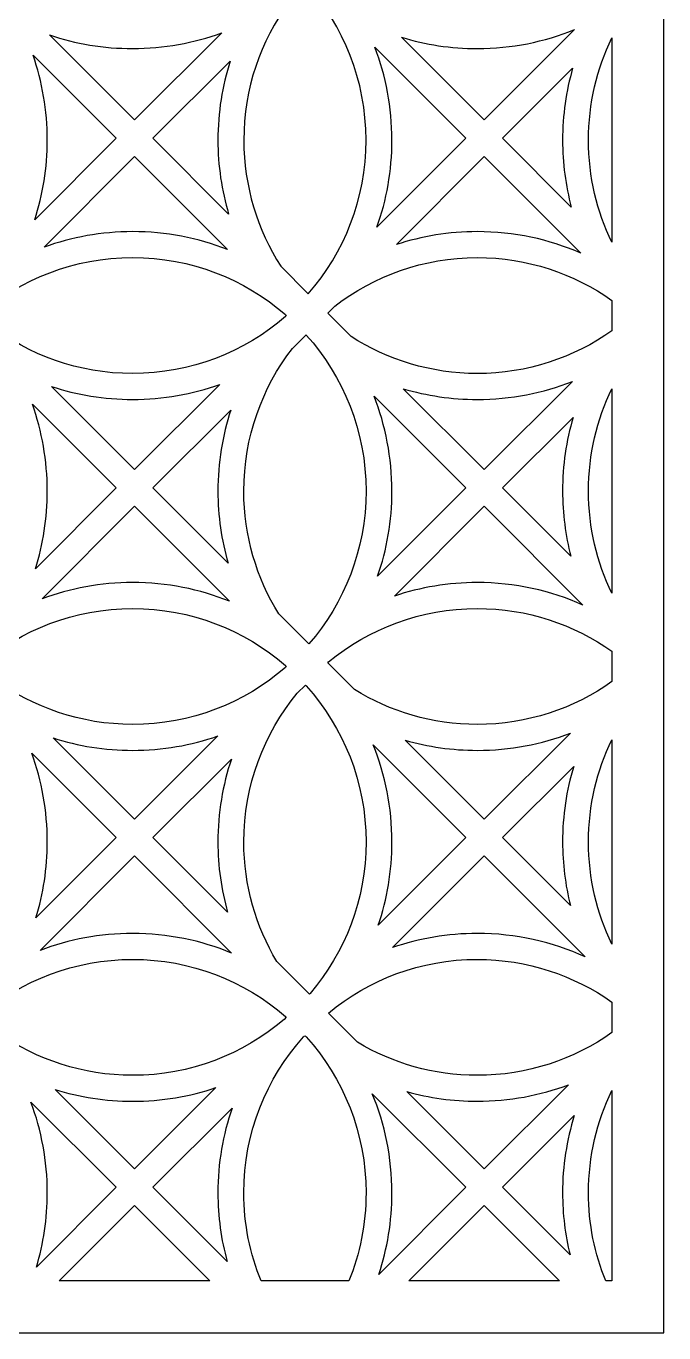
# Model space of a CAD drawing. Header units: centimetres. Extents: x -9.6 to 1.7, y -7 to 12.9.
# Drawn here: x -0.771 to 1.652, y -7.013 to -2.049 of the extents above; entities that cross this region are included whole.
import ezdxf

# ---------------------------------------------------------------- set-up
doc = ezdxf.new("R2010")
doc.units = ezdxf.units.CM
doc.header["$MEASUREMENT"] = 0
doc.layers.add('layer 1', color=7, linetype='Continuous')

msp = doc.modelspace()

# ---------------------------------------------------------------- linework, layer by layer
at = {"layer": 'layer 1', "color": 242}
for points, knots in [([(-3.50443, -7.01306), (-3.50443, -7.01306), (-3.50443, -6.87915), (-3.50443, -6.87915), (-3.50443, -6.87915), (-3.50443, -6.87915), (-3.50443, -6.07805), (-3.50443, -6.07805), (-3.50443, -6.07805), (-3.50443, -6.07805), (-3.50443, -5.8667), (-3.50443, -5.8667), (-3.50443, -5.8667), (-3.50443, -5.8667), (-3.50443, -5.76213), (-3.50443, -5.76213), (-3.50443, -5.76213), (-3.50443, -5.76213), (-3.50443, -5.55076), (-3.50443, -5.55076), (-3.50443, -5.55076), (-3.50443, -5.55076), (-3.50443, -4.74492), (-3.50443, -4.74492), (-3.50443, -4.74492), (-3.50443, -4.74492), (-3.50443, -4.53359), (-3.50443, -4.53359), (-3.50443, -4.53359), (-3.50443, -4.53359), (-3.50443, -4.42902), (-3.50443, -4.42902), (-3.50443, -4.42902), (-3.50443, -4.42902), (-3.50443, -4.21759), (-3.50443, -4.21759), (-3.50443, -4.21759), (-3.50443, -4.21759), (-3.50443, -3.4119), (-3.50443, -3.4119), (-3.50443, -3.4119), (-3.50443, -3.4119), (-3.50443, -3.20048), (-3.50443, -3.20048), (-3.50443, -3.20048), (-3.50443, -3.20048), (-3.50443, -3.09591), (-3.50443, -3.09591), (-3.50443, -3.09591), (-3.50443, -3.09591), (-3.50443, -2.88462), (-3.50443, -2.88462), (-3.50443, -2.88462), (-3.50443, -2.88462), (-3.50443, -2.07877), (-3.50443, -2.07877), (-3.50443, -2.07877), (-3.50443, -2.07877), (-3.50443, -1.86737), (-3.50443, -1.86737), (-3.50443, -1.86737), (-3.50443, -1.86737), (-3.50443, -1.7628), (-3.50443, -1.7628), (-3.50443, -1.7628), (-3.50443, -1.7628), (-3.50443, -1.55138), (-3.50443, -1.55138), (-3.50443, -1.55138), (-3.50443, -1.55138), (-3.50443, -0.74559), (-3.50443, -0.74559), (-3.50443, -0.74559), (-3.50443, -0.74559), (-3.50443, -0.53426), (-3.50443, -0.53426), (-3.50443, -0.53426), (-3.50443, -0.53426), (-3.50443, -0.42969), (-3.50443, -0.42969), (-3.50443, -0.42969), (-3.50443, -0.42969), (-3.50443, -0.21832), (-3.50443, -0.21832), (-3.50443, -0.21832), (-3.50443, -0.21832), (-3.50443, 0.58742), (-3.50443, 0.58742), (-3.50443, 0.58742), (-3.50443, 0.58742), (-3.50443, 0.79885), (-3.50443, 0.79885), (-3.50443, 0.79885), (-3.50443, 0.79885), (-3.50443, 0.90342), (-3.50443, 0.90342), (-3.50443, 0.90342), (-3.50443, 0.90342), (-3.50443, 1.11481), (-3.50443, 1.11481), (-3.50443, 1.11481), (-3.50443, 1.11481), (-3.50443, 1.92064), (-3.50443, 1.92064), (-3.50443, 1.92064), (-3.50443, 1.92064), (-3.50443, 2.13196), (-3.50443, 2.13196), (-3.50443, 2.13196), (-3.50443, 2.13196), (-3.50443, 2.23653), (-3.50443, 2.23653), (-3.50443, 2.23653), (-3.50443, 2.23653), (-3.50443, 2.44794), (-3.50443, 2.44794), (-3.50443, 2.44794), (-3.50443, 2.44794), (-3.50443, 3.25364), (-3.50443, 3.25364), (-3.50443, 3.25364), (-3.50443, 3.25364), (-3.50443, 3.46508), (-3.50443, 3.46508), (-3.50443, 3.46508), (-3.50443, 3.46508), (-3.50443, 3.56965), (-3.50443, 3.56965), (-3.50443, 3.56965), (-3.50443, 3.56965), (-3.50443, 3.78101), (-3.50443, 3.78101), (-3.50443, 3.78101), (-3.50443, 3.78101), (-3.50443, 4.58616), (-3.50443, 4.58616), (-3.50443, 4.58616), (-3.50443, 4.58616), (-3.50443, 4.79819), (-3.50443, 4.79819), (-3.50443, 4.79819), (-3.50443, 4.79819), (-3.50443, 4.90276), (-3.50443, 4.90276), (-3.50443, 4.90276), (-3.50443, 4.90276), (-3.50443, 5.11408), (-3.50443, 5.11408), (-3.50443, 5.11408), (-3.50443, 5.11408), (-3.50443, 5.91455), (-3.50443, 5.91455), (-3.50443, 5.91455), (-3.50443, 5.91455), (-3.50443, 6.13129), (-3.50443, 6.13129), (-3.50443, 6.13129), (-3.50443, 6.13129), (-3.50443, 6.23587), (-3.50443, 6.23587), (-3.50443, 6.23587), (-3.50443, 6.23587), (-3.50443, 6.44722), (-3.50443, 6.44722), (-3.50443, 6.44722), (-3.50443, 6.44722), (-3.50443, 7.24295), (-3.50443, 7.24295), (-3.50443, 7.24295), (-3.50443, 7.24295), (-3.50443, 7.46441), (-3.50443, 7.46441), (-3.50443, 7.46441), (-3.50443, 7.46441), (-3.50443, 7.56898), (-3.50443, 7.56898), (-3.50443, 7.56898), (-3.50443, 7.56898), (-3.50443, 7.78033), (-3.50443, 7.78033), (-3.50443, 7.78033), (-3.50443, 7.78033), (-3.50443, 8.57134), (-3.50443, 8.57134), (-3.50443, 8.57134), (-3.50443, 8.57134), (-3.50443, 8.79752), (-3.50443, 8.79752), (-3.50443, 8.79752), (-3.50443, 8.79752), (-3.50443, 8.90209), (-3.50443, 8.90209), (-3.50443, 8.90209), (-3.50443, 8.90209), (-3.50443, 9.11339), (-3.50443, 9.11339), (-3.50443, 9.11339), (-3.50443, 9.11339), (-3.50443, 9.89973), (-3.50443, 9.89973), (-3.50443, 9.89973), (-3.50443, 9.89973), (-3.50443, 10.13063), (-3.50443, 10.13063), (-3.50443, 10.13063), (-3.50443, 10.13063), (-3.50443, 10.2352), (-3.50443, 10.2352), (-3.50443, 10.2352), (-3.50443, 10.2352), (-3.50443, 10.4466), (-3.50443, 10.4466), (-3.50443, 10.4466), (-3.50443, 10.4466), (-3.50443, 11.22812), (-3.50443, 11.22812), (-3.50443, 11.22812), (-3.50443, 11.22812), (-3.50443, 11.46374), (-3.50443, 11.46374), (-3.50443, 11.46374), (-3.50443, 11.46374), (-3.50443, 11.56825), (-3.50443, 11.56825), (-3.50443, 11.56825), (-3.50443, 11.56825), (-3.50443, 11.77965), (-3.50443, 11.77965), (-3.50443, 11.77965), (-3.50443, 11.77965), (-3.50443, 12.55652), (-3.50443, 12.55652), (-3.50443, 12.55652), (-3.50443, 12.55652), (-3.50443, 12.79685), (-3.50443, 12.79685), (-3.50443, 12.79685), (-3.50443, 12.79685), (-3.50443, 12.89), (-3.50443, 12.89), (-3.50443, 12.89), (-3.50443, 12.89), (-2.50952, 12.89), (-2.50952, 12.89), (-2.50952, 12.89), (-2.50952, 12.89), (-2.19343, 12.89), (-2.19343, 12.89), (-2.19343, 12.89), (-2.19343, 12.89), (-1.18112, 12.89), (-1.18112, 12.89), (-1.18112, 12.89), (-1.18112, 12.89), (-0.86504, 12.89), (-0.86504, 12.89), (-0.86504, 12.89), (-0.86504, 12.89), (0.14727, 12.89), (0.14727, 12.89), (0.14727, 12.89), (0.14727, 12.89), (0.46335, 12.89), (0.46335, 12.89), (0.46335, 12.89), (0.46335, 12.89), (1.47566, 12.89), (1.47566, 12.89), (1.47566, 12.89), (1.47566, 12.89), (1.65197, 12.89), (1.65197, 12.89), (1.65197, 12.89), (1.65197, 12.89), (1.65197, 12.71368), (1.65197, 12.71368), (1.65197, 12.71368), (1.65197, 12.71368), (1.65197, 11.64998), (1.65197, 11.64998), (1.65197, 11.64998), (1.65197, 11.64998), (1.65197, 11.38212), (1.65197, 11.38212), (1.65197, 11.38212), (1.65197, 11.38212), (1.65197, 10.31687), (1.65197, 10.31687), (1.65197, 10.31687), (1.65197, 10.31687), (1.65197, 10.04892), (1.65197, 10.04892), (1.65197, 10.04892), (1.65197, 10.04892), (1.65197, 8.98376), (1.65197, 8.98376), (1.65197, 8.98376), (1.65197, 8.98376), (1.65197, 8.71584), (1.65197, 8.71584), (1.65197, 8.71584), (1.65197, 8.71584), (1.65197, 7.65065), (1.65197, 7.65065), (1.65197, 7.65065), (1.65197, 7.65065), (1.65197, 7.38278), (1.65197, 7.38278), (1.65197, 7.38278), (1.65197, 7.38278), (1.65197, 6.31757), (1.65197, 6.31757), (1.65197, 6.31757), (1.65197, 6.31757), (1.65197, 6.04965), (1.65197, 6.04965), (1.65197, 6.04965), (1.65197, 6.04965), (1.65197, 4.98447), (1.65197, 4.98447), (1.65197, 4.98447), (1.65197, 4.98447), (1.65197, 4.7165), (1.65197, 4.7165), (1.65197, 4.7165), (1.65197, 4.7165), (1.65197, 3.65134), (1.65197, 3.65134), (1.65197, 3.65134), (1.65197, 3.65134), (1.65197, 3.38337), (1.65197, 3.38337), (1.65197, 3.38337), (1.65197, 3.38337), (1.65197, 2.31821), (1.65197, 2.31821), (1.65197, 2.31821), (1.65197, 2.31821), (1.65197, 2.05025), (1.65197, 2.05025), (1.65197, 2.05025), (1.65197, 2.05025), (1.65197, 0.98506), (1.65197, 0.98506), (1.65197, 0.98506), (1.65197, 0.98506), (1.65197, 0.71716), (1.65197, 0.71716), (1.65197, 0.71716), (1.65197, 0.71716), (1.65197, -0.34804), (1.65197, -0.34804), (1.65197, -0.34804), (1.65197, -0.34804), (1.65197, -0.6159), (1.65197, -0.6159), (1.65197, -0.6159), (1.65197, -0.6159), (1.65197, -1.68111), (1.65197, -1.68111), (1.65197, -1.68111), (1.65197, -1.68111), (1.65197, -1.94899), (1.65197, -1.94899), (1.65197, -1.94899), (1.65197, -1.94899), (1.65197, -3.01419), (1.65197, -3.01419), (1.65197, -3.01419), (1.65197, -3.01419), (1.65197, -3.28215), (1.65197, -3.28215), (1.65197, -3.28215), (1.65197, -3.28215), (1.65197, -4.34732), (1.65197, -4.34732), (1.65197, -4.34732), (1.65197, -4.34732), (1.65197, -4.61528), (1.65197, -4.61528), (1.65197, -4.61528), (1.65197, -4.61528), (1.65197, -5.68045), (1.65197, -5.68045), (1.65197, -5.68045), (1.65197, -5.68045), (1.65197, -5.94842), (1.65197, -5.94842), (1.65197, -5.94842), (1.65197, -5.94842), (1.65197, -7.01306), (1.65197, -7.01306), (1.65197, -7.01306), (1.65197, -7.01306), (1.59217, -7.01306), (1.59217, -7.01306), (1.59217, -7.01306), (1.59217, -7.01306), (1.32374, -7.01306), (1.32374, -7.01306), (1.32374, -7.01306), (1.32374, -7.01306), (0.56219, -7.01306), (0.56219, -7.01306), (0.56219, -7.01306), (0.56219, -7.01306), (0.343, -7.01306), (0.343, -7.01306), (0.343, -7.01306), (0.343, -7.01306), (0.26378, -7.01306), (0.26378, -7.01306), (0.26378, -7.01306), (0.26378, -7.01306), (0.01441, -7.01306), (0.01441, -7.01306), (0.01441, -7.01306), (0.01441, -7.01306), (-0.74712, -7.01306), (-0.74712, -7.01306), (-0.74712, -7.01306), (-0.74712, -7.01306), (-0.98155, -7.01306), (-0.98155, -7.01306), (-0.98155, -7.01306), (-0.98155, -7.01306), (-1.06461, -7.01306), (-1.06461, -7.01306), (-1.06461, -7.01306), (-1.06461, -7.01306), (-1.29501, -7.01306), (-1.29501, -7.01306), (-1.29501, -7.01306), (-1.29501, -7.01306), (-2.0565, -7.01306), (-2.0565, -7.01306), (-2.0565, -7.01306), (-2.0565, -7.01306), (-2.30994, -7.01306), (-2.30994, -7.01306), (-2.30994, -7.01306), (-2.30994, -7.01306), (-2.38508, -7.01306), (-2.38508, -7.01306), (-2.38508, -7.01306), (-2.38508, -7.01306), (-2.60434, -7.01306), (-2.60434, -7.01306), (-2.60434, -7.01306), (-2.60434, -7.01306), (-3.36596, -7.01306), (-3.36596, -7.01306), (-3.36596, -7.01306), (-3.36596, -7.01306), (-3.50443, -7.01306), (-3.50443, -7.01306)], [0, 0, 0, 0, 0.0086957, 0.0086957, 0.0086957, 0.0086957, 0.0173913, 0.0173913, 0.0173913, 0.0173913, 0.026087, 0.026087, 0.026087, 0.026087, 0.0347826, 0.0347826, 0.0347826, 0.0347826, 0.0434783, 0.0434783, 0.0434783, 0.0434783, 0.0521739, 0.0521739, 0.0521739, 0.0521739, 0.0608696, 0.0608696, 0.0608696, 0.0608696, 0.0695652, 0.0695652, 0.0695652, 0.0695652, 0.0782609, 0.0782609, 0.0782609, 0.0782609, 0.0869565, 0.0869565, 0.0869565, 0.0869565, 0.0956522, 0.0956522, 0.0956522, 0.0956522, 0.1043478, 0.1043478, 0.1043478, 0.1043478, 0.1130435, 0.1130435, 0.1130435, 0.1130435, 0.1217391, 0.1217391, 0.1217391, 0.1217391, 0.1304348, 0.1304348, 0.1304348, 0.1304348, 0.1391304, 0.1391304, 0.1391304, 0.1391304, 0.1478261, 0.1478261, 0.1478261, 0.1478261, 0.1565217, 0.1565217, 0.1565217, 0.1565217, 0.1652174, 0.1652174, 0.1652174, 0.1652174, 0.173913, 0.173913, 0.173913, 0.173913, 0.1826087, 0.1826087, 0.1826087, 0.1826087, 0.1913043, 0.1913043, 0.1913043, 0.1913043, 0.2, 0.2, 0.2, 0.2, 0.2086957, 0.2086957, 0.2086957, 0.2086957, 0.2173913, 0.2173913, 0.2173913, 0.2173913, 0.226087, 0.226087, 0.226087, 0.226087, 0.2347826, 0.2347826, 0.2347826, 0.2347826, 0.2434783, 0.2434783, 0.2434783, 0.2434783, 0.2521739, 0.2521739, 0.2521739, 0.2521739, 0.2608696, 0.2608696, 0.2608696, 0.2608696, 0.2695652, 0.2695652, 0.2695652, 0.2695652, 0.2782609, 0.2782609, 0.2782609, 0.2782609, 0.2869565, 0.2869565, 0.2869565, 0.2869565, 0.2956522, 0.2956522, 0.2956522, 0.2956522, 0.3043478, 0.3043478, 0.3043478, 0.3043478, 0.3130435, 0.3130435, 0.3130435, 0.3130435, 0.3217391, 0.3217391, 0.3217391, 0.3217391, 0.3304348, 0.3304348, 0.3304348, 0.3304348, 0.3391304, 0.3391304, 0.3391304, 0.3391304, 0.3478261, 0.3478261, 0.3478261, 0.3478261, 0.3565217, 0.3565217, 0.3565217, 0.3565217, 0.3652174, 0.3652174, 0.3652174, 0.3652174, 0.373913, 0.373913, 0.373913, 0.373913, 0.3826087, 0.3826087, 0.3826087, 0.3826087, 0.3913043, 0.3913043, 0.3913043, 0.3913043, 0.4, 0.4, 0.4, 0.4, 0.4086957, 0.4086957, 0.4086957, 0.4086957, 0.4173913, 0.4173913, 0.4173913, 0.4173913, 0.426087, 0.426087, 0.426087, 0.426087, 0.4347826, 0.4347826, 0.4347826, 0.4347826, 0.4434783, 0.4434783, 0.4434783, 0.4434783, 0.4521739, 0.4521739, 0.4521739, 0.4521739, 0.4608696, 0.4608696, 0.4608696, 0.4608696, 0.4695652, 0.4695652, 0.4695652, 0.4695652, 0.4782609, 0.4782609, 0.4782609, 0.4782609, 0.4869565, 0.4869565, 0.4869565, 0.4869565, 0.4956522, 0.4956522, 0.4956522, 0.4956522, 0.5043478, 0.5043478, 0.5043478, 0.5043478, 0.5130435, 0.5130435, 0.5130435, 0.5130435, 0.5217391, 0.5217391, 0.5217391, 0.5217391, 0.5304348, 0.5304348, 0.5304348, 0.5304348, 0.5391304, 0.5391304, 0.5391304, 0.5391304, 0.5478261, 0.5478261, 0.5478261, 0.5478261, 0.5565217, 0.5565217, 0.5565217, 0.5565217, 0.5652174, 0.5652174, 0.5652174, 0.5652174, 0.573913, 0.573913, 0.573913, 0.573913, 0.5826087, 0.5826087, 0.5826087, 0.5826087, 0.5913043, 0.5913043, 0.5913043, 0.5913043, 0.6, 0.6, 0.6, 0.6, 0.6086957, 0.6086957, 0.6086957, 0.6086957, 0.6173913, 0.6173913, 0.6173913, 0.6173913, 0.626087, 0.626087, 0.626087, 0.626087, 0.6347826, 0.6347826, 0.6347826, 0.6347826, 0.6434783, 0.6434783, 0.6434783, 0.6434783, 0.6521739, 0.6521739, 0.6521739, 0.6521739, 0.6608696, 0.6608696, 0.6608696, 0.6608696, 0.6695652, 0.6695652, 0.6695652, 0.6695652, 0.6782609, 0.6782609, 0.6782609, 0.6782609, 0.6869565, 0.6869565, 0.6869565, 0.6869565, 0.6956522, 0.6956522, 0.6956522, 0.6956522, 0.7043478, 0.7043478, 0.7043478, 0.7043478, 0.7130435, 0.7130435, 0.7130435, 0.7130435, 0.7217391, 0.7217391, 0.7217391, 0.7217391, 0.7304348, 0.7304348, 0.7304348, 0.7304348, 0.7391304, 0.7391304, 0.7391304, 0.7391304, 0.7478261, 0.7478261, 0.7478261, 0.7478261, 0.7565217, 0.7565217, 0.7565217, 0.7565217, 0.7652174, 0.7652174, 0.7652174, 0.7652174, 0.773913, 0.773913, 0.773913, 0.773913, 0.7826087, 0.7826087, 0.7826087, 0.7826087, 0.7913043, 0.7913043, 0.7913043, 0.7913043, 0.8, 0.8, 0.8, 0.8, 0.8086957, 0.8086957, 0.8086957, 0.8086957, 0.8173913, 0.8173913, 0.8173913, 0.8173913, 0.826087, 0.826087, 0.826087, 0.826087, 0.8347826, 0.8347826, 0.8347826, 0.8347826, 0.8434783, 0.8434783, 0.8434783, 0.8434783, 0.8521739, 0.8521739, 0.8521739, 0.8521739, 0.8608696, 0.8608696, 0.8608696, 0.8608696, 0.8695652, 0.8695652, 0.8695652, 0.8695652, 0.8782609, 0.8782609, 0.8782609, 0.8782609, 0.8869565, 0.8869565, 0.8869565, 0.8869565, 0.8956522, 0.8956522, 0.8956522, 0.8956522, 0.9043478, 0.9043478, 0.9043478, 0.9043478, 0.9130435, 0.9130435, 0.9130435, 0.9130435, 0.9217391, 0.9217391, 0.9217391, 0.9217391, 0.9304348, 0.9304348, 0.9304348, 0.9304348, 0.9391304, 0.9391304, 0.9391304, 0.9391304, 0.9478261, 0.9478261, 0.9478261, 0.9478261, 0.9565217, 0.9565217, 0.9565217, 0.9565217, 0.9652174, 0.9652174, 0.9652174, 0.9652174, 0.973913, 0.973913, 0.973913, 0.973913, 0.9826087, 0.9826087, 0.9826087, 0.9826087, 1, 1, 1, 1]), ([(0.05624, -2.48164), (0.05624, -2.28622), (0.11953, -2.10558), (0.22667, -1.95901), (0.22667, -1.95901), (0.22667, -1.95901), (0.29482, -1.89086), (0.29482, -1.89086), (0.29482, -1.89086), (0.43507, -2.04771), (0.5204, -2.25472), (0.5204, -2.48164), (0.5204, -2.48164), (0.5204, -2.70513), (0.43765, -2.9093), (0.30116, -3.06527), (0.30116, -3.06527), (0.30116, -3.06527), (0.19693, -2.96104), (0.19693, -2.96104), (0.19693, -2.96104), (0.10791, -2.8228), (0.05624, -2.65825), (0.05624, -2.48164)], [0, 0, 0, 0, 0.1428571, 0.1428571, 0.1428571, 0.1428571, 0.2857143, 0.2857143, 0.2857143, 0.2857143, 0.4285714, 0.4285714, 0.4285714, 0.4285714, 0.5714286, 0.5714286, 0.5714286, 0.5714286, 0.7142857, 0.7142857, 0.7142857, 0.7142857, 1, 1, 1, 1]), ([(-0.02773, -2.07407), (-0.13334, -2.11273), (-0.24739, -2.13383), (-0.36637, -2.13383), (-0.36637, -2.13383), (-0.47672, -2.13383), (-0.58285, -2.11567), (-0.68191, -2.08219), (-0.68191, -2.08219), (-0.68191, -2.08219), (-0.35889, -2.40522), (-0.35889, -2.40522), (-0.35889, -2.40522), (-0.35889, -2.40522), (-0.02773, -2.07407), (-0.02773, -2.07407)], [0, 0, 0, 0, 0.2, 0.2, 0.2, 0.2, 0.4, 0.4, 0.4, 0.4, 0.6, 0.6, 0.6, 0.6, 1, 1, 1, 1]), ([(1.3127, -2.06202), (1.19853, -2.10829), (1.07376, -2.13383), (0.94301, -2.13383), (0.94301, -2.13383), (0.84296, -2.13383), (0.7464, -2.11886), (0.65541, -2.09112), (0.65541, -2.09112), (0.65541, -2.09112), (0.96951, -2.40522), (0.96951, -2.40522), (0.96951, -2.40522), (0.96951, -2.40522), (1.3127, -2.06202), (1.3127, -2.06202)], [0, 0, 0, 0, 0.2, 0.2, 0.2, 0.2, 0.4, 0.4, 0.4, 0.4, 0.6, 0.6, 0.6, 0.6, 1, 1, 1, 1]), ([(0.55378, -2.12884), (0.59583, -2.23839), (0.61893, -2.35731), (0.61893, -2.48164), (0.61893, -2.48164), (0.61893, -2.5979), (0.59873, -2.70944), (0.56173, -2.81299), (0.56173, -2.81299), (0.56173, -2.81299), (0.89984, -2.47489), (0.89984, -2.47489), (0.89984, -2.47489), (0.89984, -2.47489), (0.55378, -2.12884), (0.55378, -2.12884)], [0, 0, 0, 0, 0.2, 0.2, 0.2, 0.2, 0.4, 0.4, 0.4, 0.4, 0.6, 0.6, 0.6, 0.6, 1, 1, 1, 1]), ([(1.45491, -2.09356), (1.39773, -2.21078), (1.36562, -2.34246), (1.36562, -2.48164), (1.36562, -2.48164), (1.36562, -2.62081), (1.39774, -2.75247), (1.45491, -2.86969), (1.45491, -2.86969), (1.45491, -2.86969), (1.45491, -2.09356), (1.45491, -2.09356)], [0, 0, 0, 0, 0.25, 0.25, 0.25, 0.25, 0.5, 0.5, 0.5, 0.5, 1, 1, 1, 1]), ([(-0.74465, -2.1588), (-0.70957, -2.25995), (-0.69045, -2.36856), (-0.69045, -2.48164), (-0.69045, -2.48164), (-0.69045, -2.5872), (-0.70713, -2.68886), (-0.73788, -2.78421), (-0.73788, -2.78421), (-0.73788, -2.78421), (-0.42856, -2.47489), (-0.42856, -2.47489), (-0.42856, -2.47489), (-0.42856, -2.47489), (-0.74465, -2.1588), (-0.74465, -2.1588)], [0, 0, 0, 0, 0.2, 0.2, 0.2, 0.2, 0.4, 0.4, 0.4, 0.4, 0.6, 0.6, 0.6, 0.6, 1, 1, 1, 1]), ([(-0.04229, -2.48164), (-0.04229, -2.37688), (-0.02588, -2.27596), (0.00443, -2.18125), (0.00443, -2.18125), (0.00443, -2.18125), (-0.28921, -2.47489), (-0.28921, -2.47489), (-0.28921, -2.47489), (-0.28921, -2.47489), (-0.00158, -2.76253), (-0.00158, -2.76253), (-0.00158, -2.76253), (-0.02802, -2.6735), (-0.04229, -2.57924), (-0.04229, -2.48164)], [0, 0, 0, 0, 0.2, 0.2, 0.2, 0.2, 0.4, 0.4, 0.4, 0.4, 0.6, 0.6, 0.6, 0.6, 1, 1, 1, 1]), ([(1.26709, -2.48164), (1.26709, -2.38691), (1.28049, -2.2953), (1.30547, -2.2086), (1.30547, -2.2086), (1.30547, -2.2086), (1.03918, -2.47489), (1.03918, -2.47489), (1.03918, -2.47489), (1.03918, -2.47489), (1.30034, -2.73605), (1.30034, -2.73605), (1.30034, -2.73605), (1.27869, -2.65488), (1.26709, -2.56962), (1.26709, -2.48164)], [0, 0, 0, 0, 0.2, 0.2, 0.2, 0.2, 0.4, 0.4, 0.4, 0.4, 0.6, 0.6, 0.6, 0.6, 1, 1, 1, 1]), ([(-0.70273, -2.88841), (-0.59777, -2.85027), (-0.4845, -2.82945), (-0.36637, -2.82945), (-0.36637, -2.82945), (-0.23917, -2.82945), (-0.11759, -2.85358), (-0.00596, -2.89749), (-0.00596, -2.89749), (-0.00596, -2.89749), (-0.35889, -2.54456), (-0.35889, -2.54456), (-0.35889, -2.54456), (-0.35889, -2.54456), (-0.70273, -2.88841), (-0.70273, -2.88841)], [0, 0, 0, 0, 0.2, 0.2, 0.2, 0.2, 0.4, 0.4, 0.4, 0.4, 0.6, 0.6, 0.6, 0.6, 1, 1, 1, 1]), ([(0.63563, -2.87844), (0.73236, -2.84669), (0.83567, -2.82945), (0.94301, -2.82945), (0.94301, -2.82945), (1.08271, -2.82945), (1.2156, -2.8586), (1.336, -2.91105), (1.336, -2.91105), (1.336, -2.91105), (0.96951, -2.54456), (0.96951, -2.54456), (0.96951, -2.54456), (0.96951, -2.54456), (0.63563, -2.87844), (0.63563, -2.87844)], [0, 0, 0, 0, 0.2, 0.2, 0.2, 0.2, 0.4, 0.4, 0.4, 0.4, 0.6, 0.6, 0.6, 0.6, 1, 1, 1, 1]), ([(0.21752, -3.1482), (0.21639, -3.14697), (0.21523, -3.14576), (0.2141, -3.14452), (0.2141, -3.14452), (0.05854, -3.00966), (-0.14438, -2.92798), (-0.36637, -2.92798), (-0.36637, -2.92798), (-0.58814, -2.92798), (-0.79091, -3.00944), (-0.94641, -3.14406), (-0.94641, -3.14406), (-0.94673, -3.14441), (-0.94707, -3.14475), (-0.94739, -3.14511), (-0.94739, -3.14511), (-0.94739, -3.14511), (-0.91139, -3.18111), (-0.91139, -3.18111), (-0.91139, -3.18111), (-0.76101, -3.29846), (-0.57185, -3.36841), (-0.36637, -3.36841), (-0.36637, -3.36841), (-0.14449, -3.36841), (0.05838, -3.28687), (0.21391, -3.15214), (0.21391, -3.15214), (0.21511, -3.15082), (0.21631, -3.14951), (0.21752, -3.1482)], [0, 0, 0, 0, 0.1111111, 0.1111111, 0.1111111, 0.1111111, 0.2222222, 0.2222222, 0.2222222, 0.2222222, 0.3333333, 0.3333333, 0.3333333, 0.3333333, 0.4444444, 0.4444444, 0.4444444, 0.4444444, 0.5555556, 0.5555556, 0.5555556, 0.5555556, 0.6666667, 0.6666667, 0.6666667, 0.6666667, 0.7777778, 0.7777778, 0.7777778, 0.7777778, 1, 1, 1, 1]), ([(1.45491, -3.09067), (1.3103, -2.98822), (1.13368, -2.92798), (0.94301, -2.92798), (0.94301, -2.92798), (0.73908, -2.92798), (0.55122, -2.99689), (0.40141, -3.11265), (0.40141, -3.11265), (0.40141, -3.11265), (0.37498, -3.13909), (0.37498, -3.13909), (0.37498, -3.13909), (0.37498, -3.13909), (0.46361, -3.22771), (0.46361, -3.22771), (0.46361, -3.22771), (0.60184, -3.31674), (0.7664, -3.36841), (0.94301, -3.36841), (0.94301, -3.36841), (1.13367, -3.36841), (1.3103, -3.30821), (1.45491, -3.20577), (1.45491, -3.20577), (1.45491, -3.20577), (1.45491, -3.09067), (1.45491, -3.09067)], [0, 0, 0, 0, 0.125, 0.125, 0.125, 0.125, 0.25, 0.25, 0.25, 0.25, 0.375, 0.375, 0.375, 0.375, 0.5, 0.5, 0.5, 0.5, 0.625, 0.625, 0.625, 0.625, 0.75, 0.75, 0.75, 0.75, 1, 1, 1, 1]), ([(0.29331, -3.22227), (0.29331, -3.22227), (0.29251, -3.22156), (0.29251, -3.22156), (0.29251, -3.22156), (0.29251, -3.22156), (0.24091, -3.27315), (0.24091, -3.27315), (0.24091, -3.27315), (0.12516, -3.42298), (0.05624, -3.61082), (0.05624, -3.81475), (0.05624, -3.81475), (0.05624, -3.98599), (0.10485, -4.14588), (0.18896, -4.28146), (0.18896, -4.28146), (0.18896, -4.28146), (0.30338, -4.39588), (0.30338, -4.39588), (0.30338, -4.39588), (0.43856, -4.24023), (0.5204, -4.03704), (0.5204, -3.81475), (0.5204, -3.81475), (0.5204, -3.58701), (0.43447, -3.37932), (0.29331, -3.22227)], [0, 0, 0, 0, 0.125, 0.125, 0.125, 0.125, 0.25, 0.25, 0.25, 0.25, 0.375, 0.375, 0.375, 0.375, 0.5, 0.5, 0.5, 0.5, 0.625, 0.625, 0.625, 0.625, 0.75, 0.75, 0.75, 0.75, 1, 1, 1, 1]), ([(-0.03502, -3.40974), (-0.13858, -3.44673), (-0.25011, -3.46694), (-0.36637, -3.46694), (-0.36637, -3.46694), (-0.47414, -3.46694), (-0.57785, -3.44957), (-0.67493, -3.41757), (-0.67493, -3.41757), (-0.67493, -3.41757), (-0.35889, -3.73361), (-0.35889, -3.73361), (-0.35889, -3.73361), (-0.35889, -3.73361), (-0.03502, -3.40974), (-0.03502, -3.40974)], [0, 0, 0, 0, 0.2, 0.2, 0.2, 0.2, 0.4, 0.4, 0.4, 0.4, 0.6, 0.6, 0.6, 0.6, 1, 1, 1, 1]), ([(1.30473, -3.39839), (1.19274, -3.44263), (1.07071, -3.46694), (0.94301, -3.46694), (0.94301, -3.46694), (0.84541, -3.46694), (0.75115, -3.45268), (0.66212, -3.42623), (0.66212, -3.42623), (0.66212, -3.42623), (0.96951, -3.73361), (0.96951, -3.73361), (0.96951, -3.73361), (0.96951, -3.73361), (1.30473, -3.39839), (1.30473, -3.39839)], [0, 0, 0, 0, 0.2, 0.2, 0.2, 0.2, 0.4, 0.4, 0.4, 0.4, 0.6, 0.6, 0.6, 0.6, 1, 1, 1, 1]), ([(0.55089, -3.45434), (0.5948, -3.56597), (0.61893, -3.68755), (0.61893, -3.81475), (0.61893, -3.81475), (0.61893, -3.92829), (0.59965, -4.03732), (0.5643, -4.13882), (0.5643, -4.13882), (0.5643, -4.13882), (0.89984, -3.80328), (0.89984, -3.80328), (0.89984, -3.80328), (0.89984, -3.80328), (0.55089, -3.45434), (0.55089, -3.45434)], [0, 0, 0, 0, 0.2, 0.2, 0.2, 0.2, 0.4, 0.4, 0.4, 0.4, 0.6, 0.6, 0.6, 0.6, 1, 1, 1, 1]), ([(1.45491, -3.42659), (1.39772, -3.54383), (1.36562, -3.67555), (1.36562, -3.81475), (1.36562, -3.81475), (1.36562, -3.95395), (1.39773, -4.08566), (1.45491, -4.2029), (1.45491, -4.2029), (1.45491, -4.2029), (1.45491, -3.42659), (1.45491, -3.42659)], [0, 0, 0, 0, 0.25, 0.25, 0.25, 0.25, 0.5, 0.5, 0.5, 0.5, 1, 1, 1, 1]), ([(-0.74722, -3.48462), (-0.7105, -3.58783), (-0.69045, -3.69895), (-0.69045, -3.81475), (-0.69045, -3.81475), (-0.69045, -3.91773), (-0.70628, -4.01702), (-0.73561, -4.11034), (-0.73561, -4.11034), (-0.73561, -4.11034), (-0.42856, -3.80328), (-0.42856, -3.80328), (-0.42856, -3.80328), (-0.42856, -3.80328), (-0.74722, -3.48462), (-0.74722, -3.48462)], [0, 0, 0, 0, 0.2, 0.2, 0.2, 0.2, 0.4, 0.4, 0.4, 0.4, 0.6, 0.6, 0.6, 0.6, 1, 1, 1, 1]), ([(-0.04229, -3.81475), (-0.04229, -3.70741), (-0.02506, -3.6041), (0.00669, -3.50737), (0.00669, -3.50737), (0.00669, -3.50737), (-0.28921, -3.80328), (-0.28921, -3.80328), (-0.28921, -3.80328), (-0.28921, -3.80328), (-0.00358, -4.08892), (-0.00358, -4.08892), (-0.00358, -4.08892), (-0.02875, -4.00188), (-0.04229, -3.9099), (-0.04229, -3.81475)], [0, 0, 0, 0, 0.2, 0.2, 0.2, 0.2, 0.4, 0.4, 0.4, 0.4, 0.6, 0.6, 0.6, 0.6, 1, 1, 1, 1]), ([(1.26709, -3.81475), (1.26709, -3.71757), (1.28123, -3.62368), (1.30747, -3.53499), (1.30747, -3.53499), (1.30747, -3.53499), (1.03918, -3.80328), (1.03918, -3.80328), (1.03918, -3.80328), (1.03918, -3.80328), (1.29858, -4.06269), (1.29858, -4.06269), (1.29858, -4.06269), (1.27804, -3.98347), (1.26709, -3.90039), (1.26709, -3.81475)], [0, 0, 0, 0, 0.2, 0.2, 0.2, 0.2, 0.4, 0.4, 0.4, 0.4, 0.6, 0.6, 0.6, 0.6, 1, 1, 1, 1]), ([(-0.71024, -4.22431), (-0.60318, -4.18441), (-0.48732, -4.16256), (-0.36637, -4.16256), (-0.36637, -4.16256), (-0.23614, -4.16256), (-0.11183, -4.1879), (0.00198, -4.23382), (0.00198, -4.23382), (0.00198, -4.23382), (-0.35889, -3.87295), (-0.35889, -3.87295), (-0.35889, -3.87295), (-0.35889, -3.87295), (-0.71024, -4.22431), (-0.71024, -4.22431)], [0, 0, 0, 0, 0.2, 0.2, 0.2, 0.2, 0.4, 0.4, 0.4, 0.4, 0.6, 0.6, 0.6, 0.6, 1, 1, 1, 1]), ([(0.62865, -4.21382), (0.72737, -4.18058), (0.83309, -4.16256), (0.94301, -4.16256), (0.94301, -4.16256), (1.08595, -4.16256), (1.22178, -4.19305), (1.34439, -4.24783), (1.34439, -4.24783), (1.34439, -4.24783), (0.96951, -3.87295), (0.96951, -3.87295), (0.96951, -3.87295), (0.96951, -3.87295), (0.62865, -4.21382), (0.62865, -4.21382)], [0, 0, 0, 0, 0.2, 0.2, 0.2, 0.2, 0.4, 0.4, 0.4, 0.4, 0.6, 0.6, 0.6, 0.6, 1, 1, 1, 1]), ([(0.21752, -4.48131), (0.21639, -4.48007), (0.21522, -4.47887), (0.21409, -4.47762), (0.21409, -4.47762), (0.05853, -4.34277), (-0.14438, -4.26109), (-0.36637, -4.26109), (-0.36637, -4.26109), (-0.58745, -4.26109), (-0.78965, -4.34205), (-0.94497, -4.47592), (-0.94497, -4.47592), (-0.94497, -4.47592), (-0.89195, -4.52894), (-0.89195, -4.52894), (-0.89195, -4.52894), (-0.74487, -4.63739), (-0.5631, -4.70152), (-0.36637, -4.70152), (-0.36637, -4.70152), (-0.14449, -4.70152), (0.05838, -4.61998), (0.21392, -4.48525), (0.21392, -4.48525), (0.21512, -4.48393), (0.21632, -4.48262), (0.21752, -4.48131)], [0, 0, 0, 0, 0.125, 0.125, 0.125, 0.125, 0.25, 0.25, 0.25, 0.25, 0.375, 0.375, 0.375, 0.375, 0.5, 0.5, 0.5, 0.5, 0.625, 0.625, 0.625, 0.625, 0.75, 0.75, 0.75, 0.75, 1, 1, 1, 1]), ([(1.45491, -4.42376), (1.3103, -4.32132), (1.13368, -4.26109), (0.94301, -4.26109), (0.94301, -4.26109), (0.72839, -4.26109), (0.53156, -4.33738), (0.37815, -4.46431), (0.37815, -4.46431), (0.37815, -4.46431), (0.37498, -4.46748), (0.37498, -4.46748), (0.37498, -4.46748), (0.37498, -4.46748), (0.4763, -4.5688), (0.4763, -4.5688), (0.4763, -4.5688), (0.61186, -4.65291), (0.77177, -4.70152), (0.94301, -4.70152), (0.94301, -4.70152), (1.13367, -4.70152), (1.3103, -4.64131), (1.45491, -4.53888), (1.45491, -4.53888), (1.45491, -4.53888), (1.45491, -4.42376), (1.45491, -4.42376)], [0, 0, 0, 0, 0.125, 0.125, 0.125, 0.125, 0.25, 0.25, 0.25, 0.25, 0.375, 0.375, 0.375, 0.375, 0.5, 0.5, 0.5, 0.5, 0.625, 0.625, 0.625, 0.625, 0.75, 0.75, 0.75, 0.75, 1, 1, 1, 1]), ([(0.29347, -4.55551), (0.29231, -4.5545), (0.29116, -4.55347), (0.29001, -4.55245), (0.29001, -4.55245), (0.29001, -4.55245), (0.25945, -4.58301), (0.25945, -4.58301), (0.25945, -4.58301), (0.13253, -4.73642), (0.05624, -4.93325), (0.05624, -5.14786), (0.05624, -5.14786), (0.05624, -5.31403), (0.10201, -5.46951), (0.18157, -5.60246), (0.18157, -5.60246), (0.18157, -5.60246), (0.30531, -5.7262), (0.30531, -5.7262), (0.30531, -5.7262), (0.30531, -5.7262), (0.30832, -5.72319), (0.30832, -5.72319), (0.30832, -5.72319), (0.44054, -5.56832), (0.5204, -5.36741), (0.5204, -5.14786), (0.5204, -5.14786), (0.5204, -4.9202), (0.43455, -4.71254), (0.29347, -4.55551)], [0, 0, 0, 0, 0.1111111, 0.1111111, 0.1111111, 0.1111111, 0.2222222, 0.2222222, 0.2222222, 0.2222222, 0.3333333, 0.3333333, 0.3333333, 0.3333333, 0.4444444, 0.4444444, 0.4444444, 0.4444444, 0.5555556, 0.5555556, 0.5555556, 0.5555556, 0.6666667, 0.6666667, 0.6666667, 0.6666667, 0.7777778, 0.7777778, 0.7777778, 0.7777778, 1, 1, 1, 1]), ([(-0.0423, -4.74542), (-0.14381, -4.78077), (-0.25283, -4.80005), (-0.36637, -4.80005), (-0.36637, -4.80005), (-0.47156, -4.80005), (-0.57289, -4.7835), (-0.66794, -4.75295), (-0.66794, -4.75295), (-0.66794, -4.75295), (-0.35889, -5.062), (-0.35889, -5.062), (-0.35889, -5.062), (-0.35889, -5.062), (-0.0423, -4.74542), (-0.0423, -4.74542)], [0, 0, 0, 0, 0.2, 0.2, 0.2, 0.2, 0.4, 0.4, 0.4, 0.4, 0.6, 0.6, 0.6, 0.6, 1, 1, 1, 1]), ([(1.29709, -4.73442), (1.18719, -4.77677), (1.06782, -4.80005), (0.94301, -4.80005), (0.94301, -4.80005), (0.84787, -4.80005), (0.75588, -4.78652), (0.66884, -4.76134), (0.66884, -4.76134), (0.66884, -4.76134), (0.96951, -5.062), (0.96951, -5.062), (0.96951, -5.062), (0.96951, -5.062), (1.29709, -4.73442), (1.29709, -4.73442)], [0, 0, 0, 0, 0.2, 0.2, 0.2, 0.2, 0.4, 0.4, 0.4, 0.4, 0.6, 0.6, 0.6, 0.6, 1, 1, 1, 1]), ([(1.45491, -4.75977), (1.39773, -4.87699), (1.36562, -5.00868), (1.36562, -5.14786), (1.36562, -5.14786), (1.36562, -5.28703), (1.39774, -5.4187), (1.45491, -5.53592), (1.45491, -5.53592), (1.45491, -5.53592), (1.45491, -4.75977), (1.45491, -4.75977)], [0, 0, 0, 0, 0.25, 0.25, 0.25, 0.25, 0.5, 0.5, 0.5, 0.5, 1, 1, 1, 1]), ([(-0.74978, -4.81045), (-0.71141, -4.91571), (-0.69045, -5.02934), (-0.69045, -5.14786), (-0.69045, -5.14786), (-0.69045, -5.24834), (-0.70554, -5.3453), (-0.73351, -5.43663), (-0.73351, -5.43663), (-0.73351, -5.43663), (-0.42856, -5.13168), (-0.42856, -5.13168), (-0.42856, -5.13168), (-0.42856, -5.13168), (-0.74978, -4.81045), (-0.74978, -4.81045)], [0, 0, 0, 0, 0.2, 0.2, 0.2, 0.2, 0.4, 0.4, 0.4, 0.4, 0.6, 0.6, 0.6, 0.6, 1, 1, 1, 1]), ([(0.54767, -4.77951), (0.59359, -4.89331), (0.61893, -5.01763), (0.61893, -5.14786), (0.61893, -5.14786), (0.61893, -5.25868), (0.60062, -5.36523), (0.56686, -5.46465), (0.56686, -5.46465), (0.56686, -5.46465), (0.89984, -5.13168), (0.89984, -5.13168), (0.89984, -5.13168), (0.89984, -5.13168), (0.54767, -4.77951), (0.54767, -4.77951)], [0, 0, 0, 0, 0.2, 0.2, 0.2, 0.2, 0.4, 0.4, 0.4, 0.4, 0.6, 0.6, 0.6, 0.6, 1, 1, 1, 1]), ([(-0.04229, -5.14786), (-0.04229, -5.03794), (-0.02427, -4.93222), (0.00896, -4.8335), (0.00896, -4.8335), (0.00896, -4.8335), (-0.28921, -5.13168), (-0.28921, -5.13168), (-0.28921, -5.13168), (-0.28921, -5.13168), (-0.00549, -5.4154), (-0.00549, -5.4154), (-0.00549, -5.4154), (-0.02946, -5.33033), (-0.04229, -5.24059), (-0.04229, -5.14786)], [0, 0, 0, 0, 0.2, 0.2, 0.2, 0.2, 0.4, 0.4, 0.4, 0.4, 0.6, 0.6, 0.6, 0.6, 1, 1, 1, 1]), ([(1.26709, -5.14786), (1.26709, -5.04822), (1.28194, -4.95205), (1.30947, -4.86139), (1.30947, -4.86139), (1.30947, -4.86139), (1.03918, -5.13168), (1.03918, -5.13168), (1.03918, -5.13168), (1.03918, -5.13168), (1.297, -5.3895), (1.297, -5.3895), (1.297, -5.3895), (1.2775, -5.31217), (1.26709, -5.23123), (1.26709, -5.14786)], [0, 0, 0, 0, 0.2, 0.2, 0.2, 0.2, 0.4, 0.4, 0.4, 0.4, 0.6, 0.6, 0.6, 0.6, 1, 1, 1, 1]), ([(-0.71785, -5.56031), (-0.60868, -5.51859), (-0.4902, -5.49567), (-0.36637, -5.49567), (-0.36637, -5.49567), (-0.23309, -5.49567), (-0.106, -5.52221), (0.00996, -5.57019), (0.00996, -5.57019), (0.00996, -5.57019), (-0.35889, -5.20135), (-0.35889, -5.20135), (-0.35889, -5.20135), (-0.35889, -5.20135), (-0.71785, -5.56031), (-0.71785, -5.56031)], [0, 0, 0, 0, 0.2, 0.2, 0.2, 0.2, 0.4, 0.4, 0.4, 0.4, 0.6, 0.6, 0.6, 0.6, 1, 1, 1, 1]), ([(0.62143, -5.54942), (0.72222, -5.51462), (0.8304, -5.49567), (0.94301, -5.49567), (0.94301, -5.49567), (1.08932, -5.49567), (1.22817, -5.52762), (1.35301, -5.58485), (1.35301, -5.58485), (1.35301, -5.58485), (0.96951, -5.20135), (0.96951, -5.20135), (0.96951, -5.20135), (0.96951, -5.20135), (0.62143, -5.54942), (0.62143, -5.54942)], [0, 0, 0, 0, 0.2, 0.2, 0.2, 0.2, 0.4, 0.4, 0.4, 0.4, 0.6, 0.6, 0.6, 0.6, 1, 1, 1, 1]), ([(0.21732, -5.8142), (0.21619, -5.81298), (0.21504, -5.81178), (0.21393, -5.81056), (0.21393, -5.81056), (0.05839, -5.6758), (-0.14447, -5.5942), (-0.36637, -5.5942), (-0.36637, -5.5942), (-0.58625, -5.5942), (-0.78744, -5.6743), (-0.94241, -5.80687), (-0.94241, -5.80687), (-0.94241, -5.80687), (-0.87513, -5.87416), (-0.87513, -5.87416), (-0.87513, -5.87416), (-0.7311, -5.97526), (-0.55566, -6.03463), (-0.36637, -6.03463), (-0.36637, -6.03463), (-0.14683, -6.03463), (0.05407, -5.95476), (0.20896, -5.82256), (0.20896, -5.82256), (0.20896, -5.82256), (0.21732, -5.8142), (0.21732, -5.8142)], [0, 0, 0, 0, 0.125, 0.125, 0.125, 0.125, 0.25, 0.25, 0.25, 0.25, 0.375, 0.375, 0.375, 0.375, 0.5, 0.5, 0.5, 0.5, 0.625, 0.625, 0.625, 0.625, 0.75, 0.75, 0.75, 0.75, 1, 1, 1, 1]), ([(1.45491, -5.7569), (1.3103, -5.65444), (1.13368, -5.5942), (0.94301, -5.5942), (0.94301, -5.5942), (0.72798, -5.5942), (0.53081, -5.67079), (0.37727, -5.79816), (0.37727, -5.79816), (0.37727, -5.79816), (0.4884, -5.90929), (0.4884, -5.90929), (0.4884, -5.90929), (0.62134, -5.98886), (0.77684, -6.03463), (0.94301, -6.03463), (0.94301, -6.03463), (1.13367, -6.03463), (1.3103, -5.97443), (1.45491, -5.872), (1.45491, -5.872), (1.45491, -5.872), (1.45491, -5.7569), (1.45491, -5.7569)], [0, 0, 0, 0, 0.1428571, 0.1428571, 0.1428571, 0.1428571, 0.2857143, 0.2857143, 0.2857143, 0.2857143, 0.4285714, 0.4285714, 0.4285714, 0.4285714, 0.5714286, 0.5714286, 0.5714286, 0.5714286, 0.7142857, 0.7142857, 0.7142857, 0.7142857, 1, 1, 1, 1]), ([(0.45488, -6.816), (0.49712, -6.71263), (0.5204, -6.59952), (0.5204, -6.48097), (0.5204, -6.48097), (0.5204, -6.25322), (0.43446, -6.04552), (0.29329, -5.88847), (0.29329, -5.88847), (0.29162, -5.88701), (0.28997, -5.88553), (0.28832, -5.88406), (0.28832, -5.88406), (0.28664, -5.88556), (0.28495, -5.88706), (0.28326, -5.88855), (0.28326, -5.88855), (0.14214, -6.0456), (0.05624, -6.25326), (0.05624, -6.48097), (0.05624, -6.48097), (0.05624, -6.59952), (0.07952, -6.71263), (0.12175, -6.816), (0.12175, -6.816), (0.12175, -6.816), (0.45488, -6.816), (0.45488, -6.816)], [0, 0, 0, 0, 0.125, 0.125, 0.125, 0.125, 0.25, 0.25, 0.25, 0.25, 0.375, 0.375, 0.375, 0.375, 0.5, 0.5, 0.5, 0.5, 0.625, 0.625, 0.625, 0.625, 0.75, 0.75, 0.75, 0.75, 1, 1, 1, 1]), ([(-0.04959, -6.0811), (-0.149, -6.11486), (-0.25555, -6.13316), (-0.36637, -6.13316), (-0.36637, -6.13316), (-0.46898, -6.13316), (-0.56793, -6.11746), (-0.66095, -6.08833), (-0.66095, -6.08833), (-0.66095, -6.08833), (-0.35889, -6.3904), (-0.35889, -6.3904), (-0.35889, -6.3904), (-0.35889, -6.3904), (-0.04959, -6.0811), (-0.04959, -6.0811)], [0, 0, 0, 0, 0.2, 0.2, 0.2, 0.2, 0.4, 0.4, 0.4, 0.4, 0.6, 0.6, 0.6, 0.6, 1, 1, 1, 1]), ([(0.54441, -6.10464), (0.5924, -6.2206), (0.61893, -6.34769), (0.61893, -6.48097), (0.61893, -6.48097), (0.61893, -6.58919), (0.60143, -6.69333), (0.56917, -6.79074), (0.56917, -6.79074), (0.56917, -6.79074), (0.89984, -6.46007), (0.89984, -6.46007), (0.89984, -6.46007), (0.89984, -6.46007), (0.54441, -6.10464), (0.54441, -6.10464)], [0, 0, 0, 0, 0.2, 0.2, 0.2, 0.2, 0.4, 0.4, 0.4, 0.4, 0.6, 0.6, 0.6, 0.6, 1, 1, 1, 1]), ([(1.28948, -6.07043), (1.18168, -6.11094), (1.06495, -6.13316), (0.94301, -6.13316), (0.94301, -6.13316), (0.85028, -6.13316), (0.76054, -6.12033), (0.67547, -6.09636), (0.67547, -6.09636), (0.67547, -6.09636), (0.96951, -6.3904), (0.96951, -6.3904), (0.96951, -6.3904), (0.96951, -6.3904), (1.28948, -6.07043), (1.28948, -6.07043)], [0, 0, 0, 0, 0.2, 0.2, 0.2, 0.2, 0.4, 0.4, 0.4, 0.4, 0.6, 0.6, 0.6, 0.6, 1, 1, 1, 1]), ([(1.45491, -6.09291), (1.39773, -6.21013), (1.36562, -6.3418), (1.36562, -6.48097), (1.36562, -6.48097), (1.36562, -6.59952), (1.38891, -6.71263), (1.43115, -6.816), (1.43115, -6.816), (1.43115, -6.816), (1.45491, -6.816), (1.45491, -6.816), (1.45491, -6.816), (1.45491, -6.816), (1.45491, -6.09291), (1.45491, -6.09291)], [0, 0, 0, 0, 0.2, 0.2, 0.2, 0.2, 0.4, 0.4, 0.4, 0.4, 0.6, 0.6, 0.6, 0.6, 1, 1, 1, 1]), ([(-0.75262, -6.13601), (-0.71246, -6.24338), (-0.69045, -6.35961), (-0.69045, -6.48097), (-0.69045, -6.48097), (-0.69045, -6.579), (-0.70484, -6.67366), (-0.73151, -6.76302), (-0.73151, -6.76302), (-0.73151, -6.76302), (-0.42856, -6.46007), (-0.42856, -6.46007), (-0.42856, -6.46007), (-0.42856, -6.46007), (-0.75262, -6.13601), (-0.75262, -6.13601)], [0, 0, 0, 0, 0.2, 0.2, 0.2, 0.2, 0.4, 0.4, 0.4, 0.4, 0.6, 0.6, 0.6, 0.6, 1, 1, 1, 1]), ([(-0.04229, -6.48097), (-0.04229, -6.36837), (-0.02334, -6.26019), (0.01146, -6.15939), (0.01146, -6.15939), (0.01146, -6.15939), (-0.28921, -6.46007), (-0.28921, -6.46007), (-0.28921, -6.46007), (-0.28921, -6.46007), (-0.00724, -6.74204), (-0.00724, -6.74204), (-0.00724, -6.74204), (-0.03005, -6.65889), (-0.04229, -6.57136), (-0.04229, -6.48097)], [0, 0, 0, 0, 0.2, 0.2, 0.2, 0.2, 0.4, 0.4, 0.4, 0.4, 0.6, 0.6, 0.6, 0.6, 1, 1, 1, 1]), ([(1.26709, -6.48097), (1.26709, -6.37887), (1.28263, -6.28039), (1.31147, -6.18777), (1.31147, -6.18777), (1.31147, -6.18777), (1.03918, -6.46007), (1.03918, -6.46007), (1.03918, -6.46007), (1.03918, -6.46007), (1.29548, -6.71637), (1.29548, -6.71637), (1.29548, -6.71637), (1.27698, -6.64093), (1.26709, -6.56211), (1.26709, -6.48097)], [0, 0, 0, 0, 0.2, 0.2, 0.2, 0.2, 0.4, 0.4, 0.4, 0.4, 0.6, 0.6, 0.6, 0.6, 1, 1, 1, 1]), ([(-0.07262, -6.816), (-0.07262, -6.816), (-0.35889, -6.52974), (-0.35889, -6.52974), (-0.35889, -6.52974), (-0.35889, -6.52974), (-0.64515, -6.816), (-0.64515, -6.816), (-0.64515, -6.816), (-0.64515, -6.816), (-0.07262, -6.816), (-0.07262, -6.816)], [0, 0, 0, 0, 0.25, 0.25, 0.25, 0.25, 0.5, 0.5, 0.5, 0.5, 1, 1, 1, 1]), ([(1.25577, -6.816), (1.25577, -6.816), (0.96951, -6.52974), (0.96951, -6.52974), (0.96951, -6.52974), (0.96951, -6.52974), (0.68324, -6.816), (0.68324, -6.816), (0.68324, -6.816), (0.68324, -6.816), (1.25577, -6.816), (1.25577, -6.816)], [0, 0, 0, 0, 0.25, 0.25, 0.25, 0.25, 0.5, 0.5, 0.5, 0.5, 1, 1, 1, 1])]:
    msp.add_open_spline(points, degree=3, knots=knots, dxfattribs=at)

doc.saveas('drawing.dxf')
